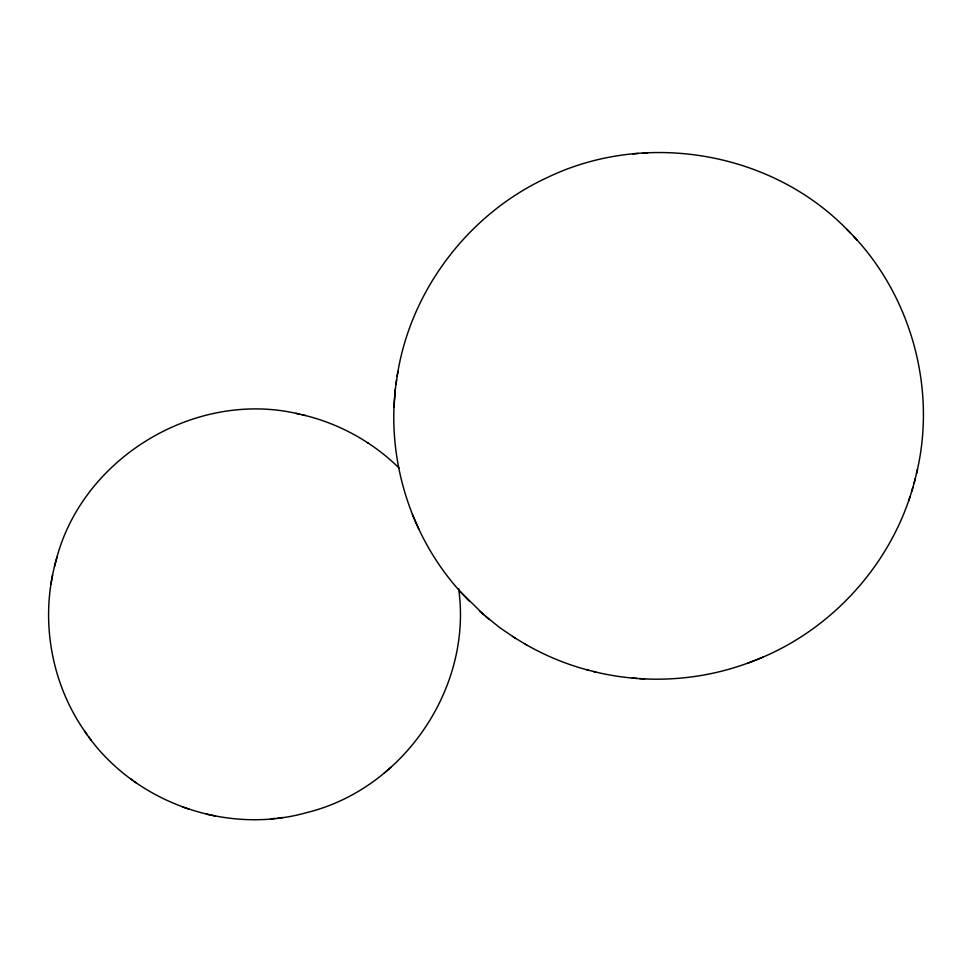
<?xml version="1.0" encoding="UTF-8"?>
<svg xmlns="http://www.w3.org/2000/svg" width="972" height="972" viewBox="0 0 972 972"><rect width="100%" height="100%" fill="white"/><g stroke="black" fill="none" stroke-linecap="round" stroke-linejoin="round"><path stroke-width="1.46" d="M396.625 379.7C384.815 457.071 410.33 539.108 464.252 595.897M394.012 406.879L395.337 389.201M55.611 562.193C39.56 620.658 51.443 686.098 87.395 734.978M397.159 376.298C410.135 290.47 468.674 213.67 547.455 177.487C646.72 129.58 774.623 152.082 850.172 232.83M395.908 384.426L397.888 371.498M50.933 584.172L51.686 579.907M51.795 579.227L52.573 574.902M916.45 473.68C937.421 387.403 910.157 291.515 846.794 229.27M755.669 660.097C833.709 629.674 895.2 560.151 915.199 478.734M914.142 483.108L917.507 469.294M55.817 561.464C81.356 457.873 196.065 388.812 299.558 414.169M54.468 566.384L56.959 557.223M908.577 501.005L909.95 496.765M911.554 491.674L912.927 487.422M84.649 731.211C131.937 801.536 225.358 835.665 306.897 812.556C403.732 788.802 472.659 687.568 458.663 588.74M384.147 773.105L391.206 767.09M593.37 671.47C646.574 684.738 703.947 680.813 754.831 660.413M747.76 663.244L763.032 657.169M270.702 818.886L275.125 818.388M277.931 818.059L282.609 817.537M632.93 153.831L638.191 153.442M643.075 153.078L647.935 152.713M632.298 678.055L637.073 678.407M639.454 678.553L644.655 678.93M206.429 814.135L210.608 815.022M210.888 815.071L215.432 816.03M302.085 414.752C338.426 423.136 372.434 441.786 399.006 467.969M295.901 413.355L305.378 415.481M525.33 644.217C545.146 655.565 566.421 664.496 588.558 670.206M586.505 669.708L595.872 672.077M182.42 806.894L189.236 809.287M485.441 616.151L500.386 628.119L515.124 638.033M512.523 636.466L527.14 645.299M367.452 442.637L368.449 443.256M130.649 778.864L132.982 780.54M134.428 781.573L136.42 783.007M459.963 591.304L483.692 614.608M479.767 611.254L489.038 619.225M853.525 236.403L857.183 240.254M465.138 596.796L469.16 601.121M88.622 736.63L91.198 740.154M412.383 514.443L418.786 529.133"/></g></svg>
